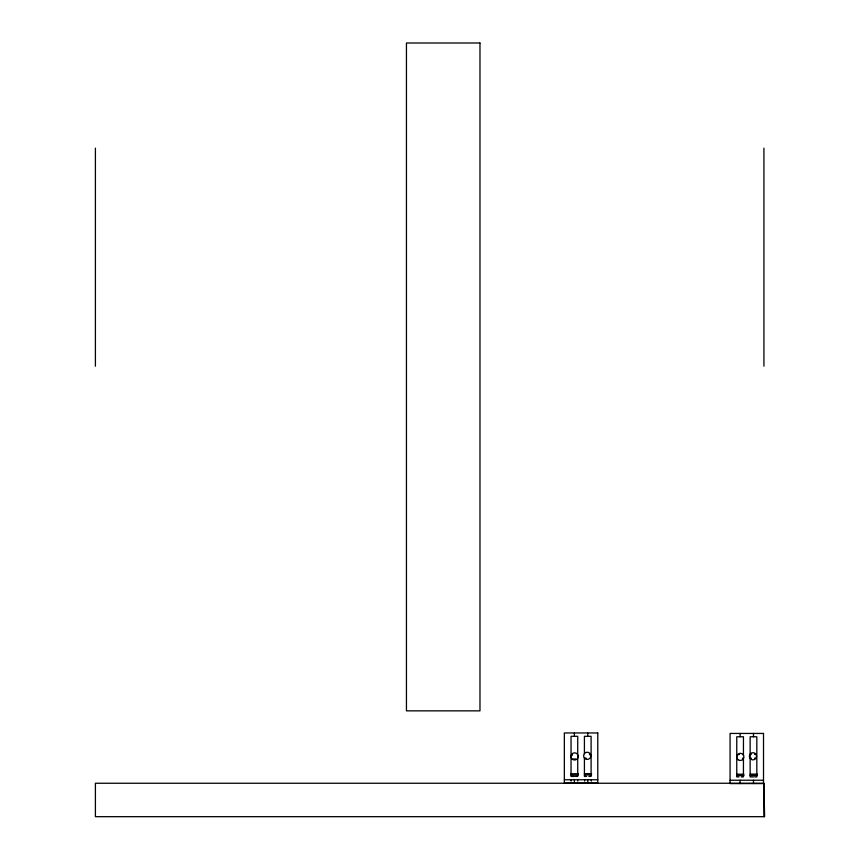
<?xml version="1.0" encoding="UTF-8"?>
<svg xmlns="http://www.w3.org/2000/svg" width="860" height="860" viewBox="0 0 860 860"><rect width="100%" height="100%" fill="white"/><g stroke="black" fill="none" stroke-linecap="round" stroke-linejoin="round"><path stroke-width="1.29" d="M584.402 773.645L591.594 773.645M571.04 773.742L578.232 773.742M736.762 774.215L743.954 774.215M750.124 774.107L757.316 774.107M571.04 775.086L578.232 775.086M584.402 774.978L591.594 774.978M750.124 775.451L757.316 775.451M736.762 775.548L743.954 775.548M574.383 776.419L571.04 776.419L571.04 736.311L577.726 736.311L577.726 776.419L575.501 776.419M586.638 776.419L584.413 776.419L584.413 757.703M588.863 776.419L591.1 776.419L591.1 736.311L584.413 736.311L584.413 753.693M738.987 776.892L736.762 776.892L736.762 736.773L743.448 736.773L743.448 755.499M741.223 776.892L743.448 776.892L743.448 758.165M753.478 776.892L750.135 776.892L750.135 736.773L756.821 736.773L756.821 776.892L754.596 776.892M564.353 779.762L597.775 779.762M730.075 780.235L763.508 780.235M763.927 783.245L95.406 783.245L95.406 816.678L764.594 816.678L763.927 783.245L763.927 816.678M763.927 148.156L763.927 366.188M753.478 733.44L753.478 736.773M753.478 780.235L753.478 783.578M740.105 733.44L740.105 736.773M740.105 780.235L740.105 783.578M591.304 779.762L591.304 781.095M587.756 732.967L587.756 736.311M587.756 779.762L587.756 783.105M584.628 779.762L584.628 781.095M577.726 779.762L577.726 781.095M574.383 732.967L574.383 736.311M574.383 779.762L574.383 783.105M571.04 779.762L571.04 781.095M95.406 148.156L95.406 366.188M742.803 757.939A2.677 2.677 0 0 1 742.449 758.541M738.729 754.768A2.677 2.677 0 0 1 739.331 754.424M755.069 757.929A2.677 2.677 0 0 1 754.575 758.423M751.317 758.391A2.677 2.677 0 0 1 750.834 757.896M750.855 754.639A2.677 2.677 0 0 1 751.35 754.155M754.607 754.177A2.677 2.677 0 0 1 755.101 754.671M575.62 758.907A2.677 2.677 0 0 1 574.942 759.079M574.243 759.079A2.677 2.677 0 0 1 573.577 758.885M572.147 755.381A2.677 2.677 0 0 1 572.502 754.779M586.197 758.273A2.677 2.677 0 0 1 585.596 757.929M589.369 754.198A2.677 2.677 0 0 1 589.713 754.811M479.977 43L406.447 43L406.447 710.854L479.977 710.854L479.977 43M597.775 732.967L564.353 732.967L564.353 783.105L597.775 783.105L597.775 732.967M763.508 733.44L730.075 733.44L730.075 783.578L763.508 783.578L763.508 733.44M738.138 759.745A3.601 3.601 0 0 0 743.9 757.37A3.601 3.601 0 0 0 738.955 753.575A3.601 3.601 0 0 0 738.138 759.745M750.78 759.143A3.601 3.601 0 0 0 756.531 756.757A3.601 3.601 0 0 0 751.586 752.962A3.601 3.601 0 0 0 750.78 759.143M572.416 759.283A3.601 3.601 0 0 0 578.167 756.897A3.601 3.601 0 0 0 573.233 753.102A3.601 3.601 0 0 0 572.416 759.283M585.037 758.67A3.601 3.601 0 0 0 590.798 756.284A3.601 3.601 0 0 0 585.853 752.489A3.601 3.601 0 0 0 585.037 758.67"/></g></svg>
